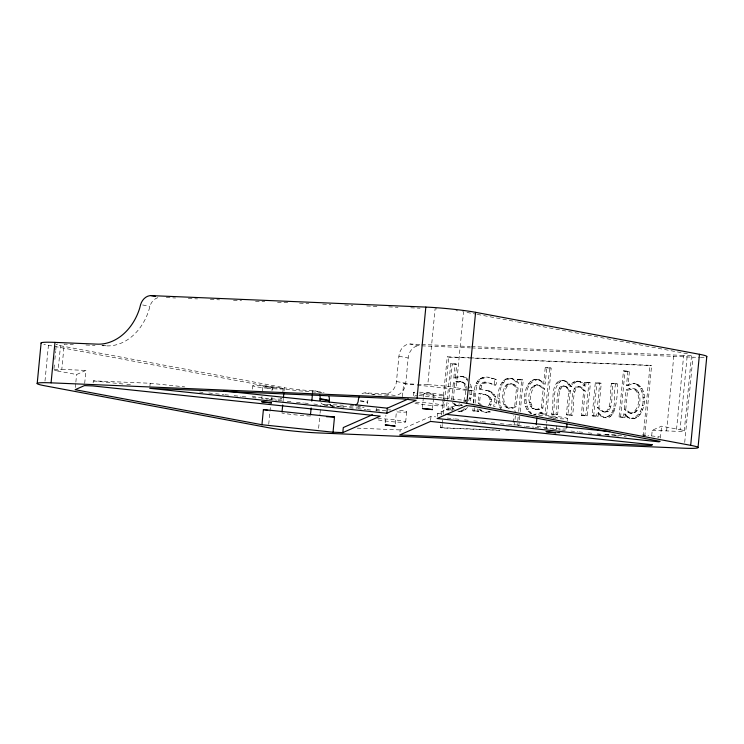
<?xml version="1.0" encoding="UTF-8"?>
<svg xmlns="http://www.w3.org/2000/svg" width="744" height="744" viewBox="0 0 744 744"><rect width="100%" height="100%" fill="white"/><g stroke="black" fill="none" stroke-linecap="round" stroke-linejoin="round"><path stroke-width="0.56" stroke-dasharray="3.72 2.79" d="M494.648 402.123C495.783 396.32 491.468 390.944 485.711 390.256C494.044 390.349 498.824 399.333 495.141 406.605L493.598 406.317L494.648 402.123L496.192 402.411M536.526 384.695L541.632 386.201L544.729 389.038L542.897 407.991C539.698 409.991 535.792 409.981 532.406 408.475C526.51 402.541 527.533 384.146 538.07 384.983L533.708 385.346M536.898 409.646L533.95 408.763C528.286 402.802 530.035 391.279 535.252 385.634M468.739 400.877L469.948 394.376L469.771 386.796L471.324 387.085L471.491 394.664L470.069 402.02L468.525 401.732M632.781 418.677L631.238 418.388C645.16 415.766 647.364 390.368 635.413 383.811C653.706 388.191 641.979 433.482 623.779 413.766L623.453 417.142L624.997 417.431L625.323 414.055L623.779 413.766M501.503 409.935C492.119 398.923 501.819 365.546 518.512 383.244L518.847 379.775L517.303 379.487L516.968 382.955L518.512 383.244M500.033 407.721L501.577 408.01C497.671 398.514 498.434 380.454 510.877 378.519L509.333 378.231M531.802 413.924C516.355 406.587 527.189 365.127 545.175 384.36L546.766 367.889L545.222 367.592L543.631 384.062L545.175 384.36M529.83 412.911L531.374 413.199C522.66 404.634 523.999 382.211 537.54 379.635L535.996 379.347M44.984 381.095L48.434 345.263A35.656 2.483 5.5 0 1 43.803 344.249M53.986 368.633L54.424 364.03M54.87 359.436L55.642 351.391M55.754 350.238L56.312 344.491M84.686 383.42L85.932 370.419L76.595 374.53L58.069 371.051L60.506 345.765A20.376 1.423 5.5 0 1 57.846 344.091M54.042 369.61A20.376 1.423 5.5 0 1 61.799 369.405L64.235 344.119L73.368 344.5M75.339 387.531L75.758 383.197M75.86 382.118L76.595 374.53M93.13 382.909L93.326 380.882L150.195 383.253L184.735 386.889M149.907 386.294L150.195 383.253M252.411 389.121L252.737 385.745M261.981 396.44L261.767 398.607L267.608 399.193M262.502 391.019L262.92 386.685L263.925 386.61L272.974 387.643L272.657 390.991M268.733 424.229L270.407 406.894M271.076 399.956L271.3 397.64M271.96 390.702L272.295 387.233L48.434 345.263M271.83 399.658L272.034 397.491M282.832 392.042L283.157 388.675M282.925 402.681L283.259 399.24M284.031 391.186L284.366 387.736L60.506 345.765M312.582 393.027L312.806 390.73L324.077 392.553M318.618 428.302L319.948 414.427M320.06 413.273L320.841 405.182M367.276 403.797A5.096 4.008 -79.4 0 0 367.536 402.485L367.583 401.983A7.645 6.017 -79.4 0 1 367.982 400.03M376.046 411.116L376.259 408.865M385.178 422.852L385.904 415.264M361.975 393.799A7.645 6.017 -79.4 0 1 365.081 392.916L385.197 393.753A12.732 10.025 -79.4 0 0 396.468 381.523L398.905 356.237A12.732 10.025 -79.4 0 1 410.177 344.016L420.583 344.444M395.231 423.903L396.487 410.902M402.402 396.692L403.657 383.69L416.296 384.211M399.974 431.948L400.17 429.93L430.999 416.361L435.621 416.845M385.197 393.753L394.459 395.492A12.732 10.025 -79.4 0 0 405.731 383.262L408.168 357.976A12.732 10.025 -79.4 0 1 419.439 345.746L410.177 344.016M405.675 421.997L406.652 411.878M413.404 395.724L413.729 392.348M422.397 407.535L423.336 397.78M423.438 396.701C421.457 390.814 436.616 392.348 433.575 397.659M417.449 384.267L427.791 384.695L435.091 308.825A20.376 1.423 5.5 0 1 437.305 308.937M430.609 420.407L430.999 416.361M432.534 408.502L433.473 398.747M437.314 416.491L437.602 413.45L459.597 403.778M499.894 430.367L441.945 427.94L440.402 427.651L440.727 424.229M441.611 415.087L447.218 356.841L469.241 357.762M442.931 405.629L443.471 400.012M443.582 398.886L443.908 395.51M441.945 427.94L442.271 424.517M442.382 423.373L442.708 419.951M443.266 414.241L448.762 357.129L447.218 356.841M452.278 410.214L450.734 409.925L451.059 406.55L452.603 406.838L452.278 410.214L446.307 409.739L450.743 363.649L456.714 364.123L455.337 378.464L453.793 378.175L455.17 363.835M447.851 410.028L448.511 403.118M448.958 398.505L452.287 363.937L450.743 363.649M451.729 399.63L453.347 382.797C458.509 379.412 467.223 381.793 466.962 388.973M453.273 399.919L454.891 383.086L460.852 381.551M473.603 403.081L474.756 391.158L456.23 387.68L463.531 311.81A20.376 1.423 5.5 0 0 461.782 311.504M478.894 409.563L478.727 411.32L474.328 411.134L472.784 410.846L472.998 408.586M473.547 402.932C473.007 386.499 476.225 370.838 496.239 379.542C498.573 392.19 487.283 378.054 481.656 383.262L480.159 385.057L479.285 389.261L480.829 389.549L481.703 385.346L483.2 383.551L487.906 382.621L486.362 382.332M474.328 411.134L474.653 407.74M475.091 403.22C475.779 394.59 474.412 376.036 488.352 377.701M478.727 411.32L477.183 411.032L477.443 408.391M480.875 405.815L477.974 402.885L478.857 393.706C485.823 392.823 495.978 398.459 489.971 406.112M482.428 406.103L479.517 403.174L480.401 393.995L478.857 393.706M492.826 378.426L491.282 378.129L494.695 379.254L494.146 384.918L489.905 383.058M513.165 422.471L513.834 415.533M508.719 407.982L511.593 407.712L514.718 406.382L516.522 387.633L511.733 383.923L514.988 385.076L518.066 387.922L516.262 406.67C500.991 415.04 498.936 391.688 507.055 384.248L509.91 383.579L513.276 384.211M515.378 415.831L514.485 425.066L512.942 424.778L517.368 424.964L518.131 417.04M518.68 411.376L521.73 379.673L517.303 379.487M519.786 416.194L518.912 425.252L515.592 425.112M520.223 411.664L523.274 379.961L521.73 379.673M535.355 409.358L538.247 409.051L541.353 407.703L543.185 388.749L538.321 385.039L539.865 385.327M549.649 367.778L551.192 368.075L546.756 414.166L545.212 413.878L549.649 367.778L545.222 367.592M546.152 428.488L546.57 424.145M546.673 423.066L546.886 420.899M584.477 382.295L586.021 382.583L585.668 386.257L584.124 385.969L584.477 382.295L590.448 382.769L587.267 415.859L582.84 415.673L585.212 390.963L580.971 387.057L577.111 387.178C571.504 394.98 574.749 406.308 572.331 415.236L567.904 415.05L570.369 390.433L565.979 386.415L562.185 386.555C556.577 394.357 559.814 405.685 557.396 414.603L551.425 414.129C555.312 406.252 547.909 379.291 563.971 380.742L559.274 380.984M552.969 414.427C556.094 404.206 550.997 388.601 560.818 381.272M557.396 414.603L555.852 414.315C558.27 405.396 555.033 394.069 560.641 386.266L564.594 386.089M556.205 429.539L556.624 425.205M567.904 415.05L566.361 414.752L568.825 390.144L565.877 386.973L563.05 385.801M567.309 420.751L567.523 418.5M572.331 415.236L570.788 414.938C573.206 406.019 569.96 394.692 575.568 386.889L577.976 386.424L580.971 387.057M582.84 415.673L581.297 415.385L583.668 390.674L580.887 387.671L577.976 386.424M587.267 415.859L585.723 415.561L588.904 382.481M598.102 416.305L596.558 416.017L596.911 412.343L598.455 412.632L598.102 416.305L592.131 415.831L595.312 382.742L601.282 383.216L598.911 407.926L603.7 411.851L600.455 410.623L597.367 407.638L599.738 382.928M593.675 416.119L596.855 383.039L595.312 382.742M611.568 383.42C609.094 392.321 612.554 403.815 606.537 411.441L603.812 411.916L608.081 411.73C614.098 404.104 610.638 392.609 613.112 383.718L611.568 383.42L617.539 383.895C617.539 393.771 616.739 431.892 596.911 412.343M615.995 383.606C612.033 392.144 619.427 415.459 604.454 417.272L605.997 417.561M624.997 417.431L619.027 416.956L623.463 370.865L629.433 371.34L628.057 385.68L626.513 385.383L627.889 371.051M620.57 417.245L625.006 371.154L623.463 370.865M624.235 409.088L626.067 390.005C647.466 378.268 641.877 428.116 624.235 409.088L625.778 409.377L630.531 413.013L628.987 412.725M625.778 409.377L627.611 390.293L633.581 388.759M643.235 436.124L650.051 365.313L470.394 357.808M644.778 436.412L651.595 365.602L650.051 365.313M651.697 435.714L652.218 430.292L661.565 426.182L680.09 429.66L687.391 353.791L517.21 321.882M660.412 438.104L661.565 426.182M666.615 430.897L673.924 355.028M652.218 430.292L676.352 431.306L683.662 355.437A20.376 1.423 5.5 0 0 690.041 354.367M684.285 430.934L691.585 355.065M684.713 442.457L692.924 357.176A35.656 2.483 5.5 0 0 699.472 357.334M488.427 405.824C492.5 401.276 488.938 394.05 482.8 394.357L484.344 394.646M157.84 297.674A12.732 10.025 -79.4 0 0 149.87 306.323L148.921 310.016A50.936 40.092 -79.4 0 1 106.466 345.886L101.9 345.69M509.91 383.579L511.454 383.867L508.598 384.536C503.167 390.079 500.554 405.88 510.263 408.27M463.782 401.062C465.781 394.999 467.985 382.909 459.308 381.263M465.326 401.351L466.06 399.491M632.251 413.329L630.707 413.041C640.296 411.348 641.97 390.805 632.037 388.47M576.674 381.607L572.889 384.22L571.476 386.796L569.932 386.499C571.169 382.872 575.066 380.175 578.906 381.365L575.131 381.319M467.548 407.349C465.595 410.195 461.987 412.195 458.509 411.172L462.591 410.214L466.004 407.052M460.889 405.173L462.433 405.461L457.988 405.824L462.061 404.252M488.808 411.664L490.352 411.953L485.646 412.306L488.808 411.664L491.579 409.609M542.469 412.436L540.925 412.148L537.754 413.813L534.025 414.324L539.298 414.101L542.469 412.436L542.609 413.99L546.756 414.166M433.892 394.413L423.745 393.446M453.793 378.175C458.053 375.329 464.423 375.553 467.976 379.431L466.432 379.142L462.694 376.594L464.237 376.882M455.337 378.464L458.583 376.892L462.08 376.483L460.536 376.194M626.513 385.383L629.759 383.811L633.256 383.411L636.957 384.099M628.057 385.68L631.303 384.099L634.799 383.699L633.256 383.411M414.557 396.189L416.649 395.269M463.782 401.937L466.925 400.551M657.64 437.602L659.528 436.774L647.968 435.556M272.974 387.736L262.92 386.685M166.275 297.6L175.547 297.981M188.297 298.521L197.56 298.902M210.31 299.441L219.582 299.823M233.486 300.409L241.595 300.743M255.499 301.32L264.771 301.711M277.512 302.241L287.937 302.678M299.525 303.161L308.797 303.552M322.701 304.129L330.81 304.473M344.714 305.049L352.823 305.393M366.736 305.97L377.162 306.407M388.749 306.891L398.012 307.281M410.762 307.811L420.034 308.193M421.746 344.491L470.329 346.527M471.482 346.574L683.662 355.437M421.755 345.848L470.422 347.876M471.584 347.922L692.924 357.176M448.762 357.129L651.595 365.602M85.923 345.021L95.055 345.402M452.287 363.937L456.714 364.123M546.766 367.889L551.192 368.075M625.006 371.154L629.433 371.34M518.847 379.775L523.274 379.961M586.021 382.583L590.448 382.769M596.855 383.039L601.282 383.216M613.112 383.718L617.539 383.895M61.799 369.405L85.932 370.419M365.081 392.916L374.353 394.646L388.87 395.259M320.897 402.783A5.096 4.008 -79.4 0 0 323.603 404.383L343.319 405.21M350.284 405.499L353.763 405.638M446.307 409.739L450.734 409.925M472.784 410.846L477.183 411.032M540.925 412.148L541.065 413.701L545.212 413.878M551.425 414.129L555.852 414.315M566.361 414.752L570.788 414.938M581.297 415.385L585.723 415.561M592.131 415.831L596.558 416.017M619.027 416.956L623.453 417.142M323.603 404.383L332.866 406.122L363.026 407.377A5.096 4.008 -79.4 0 0 364.086 407.247M440.402 427.651L499.512 430.125M557.461 432.543L559.776 432.636M596.874 434.189L600.352 434.329M604.984 434.524L617.734 435.063M505.688 430.609L509.166 430.748M556.689 432.738L560.167 432.878M605.365 434.766L621.593 435.445M357.222 428.135L400.17 429.93M388.368 409.795L390.795 409.953M403.657 383.69L416.268 385.011M417.421 385.132L466.73 390.312M467.874 390.433L474.756 391.158M418.937 395.51L465.781 400.43M437.602 413.45L442.224 413.943M642.184 434.952L646.806 435.435M93.326 380.882L125.643 384.276M126.796 384.397L132.562 385.001M199.513 392.042L202.972 392.404M208.748 393.009L214.514 393.613M215.667 393.734L223.749 394.59M224.902 394.711L229.524 395.194M234.137 395.678L241.065 396.403M242.219 396.524L247.984 397.129M252.607 397.622L256.066 397.984M268.761 399.314L276.842 400.16M277.996 400.281L282.618 400.774M287.231 401.258L291.853 401.741M296.465 402.225L303.394 402.95M304.547 403.071L309.16 403.555M313.782 404.048L318.395 404.531M324.17 405.136L329.936 405.74M331.089 405.861L339.171 406.717M340.324 406.838L344.946 407.321M349.559 407.805L356.488 408.53M357.641 408.651L365.723 409.498M366.876 409.618L371.488 410.111M376.111 410.595L380.723 411.079M447.181 418.063L454.119 418.788M455.272 418.909L459.894 419.393M464.516 419.886L469.139 420.369M473.761 420.853L480.698 421.578M481.852 421.699L486.474 422.192M491.105 422.676L495.727 423.159M500.349 423.643L507.287 424.378M508.44 424.499L513.062 424.982M517.684 425.466L524.622 426.2M525.776 426.321L533.866 427.168M535.02 427.288L539.651 427.772M544.273 428.265L551.202 428.99M552.364 429.111L560.455 429.958M561.608 430.079L566.231 430.571M570.853 431.055L577.79 431.78M578.944 431.901L583.566 432.394M588.188 432.878L592.819 433.361M597.441 433.845L604.37 434.58M605.532 434.701L610.154 435.184M614.776 435.668L619.399 436.151M624.021 436.644L626.336 436.886M479.285 389.261L487.255 390.544M548.309 416.919L557.358 417.617L547.305 416.659M457.727 411.051L460.052 411.46M478.838 408.977L482.614 411.767L487.19 412.594M533.346 414.213L535.568 414.622M466.962 312.452L476.095 314.173M477.239 314.387L516.076 321.668M637.413 384.815L638.957 385.104M639.161 386.359L640.705 386.648M640.556 388.349L642.1 388.638M635.004 389.4L636.548 389.689M641.719 390.981L643.262 391.27M629.154 388.74L630.698 389.028M636.148 390.461L637.692 390.749M637.069 391.911L638.612 392.2M626.067 390.005L627.611 390.293M585.668 386.257L582.543 382.723L579.297 381.458L584.124 385.969M580.999 382.425L582.543 382.723M642.5 394.013L644.044 394.301M573.094 382.23L574.638 382.528M571.476 386.796L567.979 382.36L564.547 380.9L566.435 382.072L569.932 386.499M566.435 382.072L567.979 382.36M571.346 383.932L572.889 384.22M642.835 397.519L644.378 397.808M557.888 381.802L559.432 382.091M568.193 383.951L569.737 384.239M142.662 304.975L149.87 306.323M556.642 383.03L558.186 383.327M580.887 387.671L582.431 387.968M539.856 380.044L538.312 379.756L541.855 381.067M575.568 386.889L577.111 387.178M533.866 379.542L535.41 379.831M564.436 386.117L565.979 386.415M531.914 380.305L533.457 380.593M565.877 386.973L567.421 387.261M574.061 388.582L575.605 388.87M560.641 386.266L562.185 386.555M642.667 401.583L644.211 401.872M583.668 390.674L585.212 390.963M398.905 356.237L408.168 357.976M530.137 381.635L531.681 381.923M513.137 378.928L511.593 378.64L515.155 379.961M559.125 387.959L560.669 388.247M507.176 378.426L508.719 378.715M568.825 390.144L570.369 390.433M573.178 391.595L574.721 391.883M505.204 379.189L506.748 379.477M528.547 383.541L530.091 383.83M540.088 385.913L541.632 386.201M568.649 391.344L570.192 391.632M642.109 405.517L643.653 405.806M503.428 380.528L504.971 380.816M558.242 390.963L559.786 391.26M494.695 379.254L496.239 379.542M532.574 386.257L534.118 386.545M543.185 388.749L544.729 389.038M527.189 385.95L528.733 386.238M482.186 377.757L483.73 378.045M531.616 387.568L533.16 387.857M480.345 378.426L481.889 378.715M501.847 382.444L503.39 382.732M513.444 384.788L514.988 385.076M641.244 408.949L642.788 409.237M507.055 384.248L508.598 384.536M478.652 379.542L480.196 379.831M505.911 385.178L507.454 385.466M464.693 377.599L466.237 377.887M516.522 387.633L518.066 387.922M635.767 410.149L637.31 410.437M500.507 384.834L502.051 385.132M477.248 381.049L478.792 381.337M483.814 382.444L485.358 382.732M504.944 386.508L506.487 386.796M640.11 411.869L641.654 412.157M493.886 384.899L495.69 385.206M609.178 406.624L610.722 406.912M634.781 411.46L636.325 411.758M481.656 383.262L483.2 383.551M613.475 408.177L615.018 408.465M633.609 412.39L635.153 412.678M476.179 382.974L477.722 383.262M627.294 411.906L628.838 412.195M638.724 414.269L640.268 414.557M480.159 385.057L481.703 385.346M462.275 382.193L463.819 382.481M597.367 407.638L598.911 407.926M608.192 409.637L609.736 409.925M456.435 381.523L457.978 381.812M612.758 410.744L614.302 411.032M475.416 385.355L476.96 385.643M463.428 383.244L464.972 383.532M637.134 416.11L638.678 416.408M464.349 384.695L465.893 384.983M606.537 411.441L608.081 411.73M453.347 382.797L454.891 383.086M600.455 410.623L601.998 410.911M611.801 412.855L613.344 413.143M479.387 388.191L480.931 388.48M635.311 417.431L636.855 417.719M625.397 415.645L630.456 418.268L628.903 417.979M627.034 417.021L628.578 417.31M633.321 418.193L634.865 418.481M488.464 391.056L490.008 391.353M610.629 414.557L612.173 414.845M490.77 392.237L492.314 392.525M524.613 399.723L526.157 400.021M492.77 393.995L494.314 394.292M609.271 415.831L610.815 416.129M470.115 390.302L471.659 390.591M607.755 416.696L609.308 416.984M529.254 402.16L530.798 402.448M600.464 415.924L603.868 417.179L602.324 416.891M494.053 396.227L495.597 396.515M486.613 395.399L488.157 395.687M488.148 396.329L489.691 396.617M524.864 403.22L526.408 403.508M497.969 398.347L499.512 398.644M529.644 404.345L531.188 404.643M489.329 397.603L490.873 397.891M494.658 398.933L496.202 399.221M541.353 407.703L542.897 407.991M469.948 394.376L471.491 394.664M530.323 406.112L531.867 406.401M396.468 381.523L405.731 383.262M490.036 399.323L491.579 399.612M525.543 406.326L527.087 406.615M538.247 409.051L539.791 409.339M498.22 401.881L499.763 402.169M532.406 408.475L533.95 408.763M490.11 401.583L491.654 401.872M514.718 406.382L516.262 406.67M503.679 404.587L505.223 404.876M469.39 398.3L470.933 398.589M526.659 409.051L528.203 409.339M498.908 404.996L500.452 405.285M504.59 406.019L506.134 406.308M511.593 407.712L513.137 408M505.743 407.061L507.287 407.349M489.552 404.057L491.096 404.355M528.119 411.283L529.663 411.581M541.065 413.701L542.609 413.99M477.974 402.885L479.517 403.174M514.281 410.921L515.825 411.209M454.575 404.69L457.802 405.796L454.575 404.69L452.278 402.578M456.258 405.508L459.532 406.122M480.457 410.483L484.158 412.055L482.614 411.767M464.414 408.902L465.958 409.191M451.059 406.55L452.678 408.428L454.221 408.726L452.603 406.838M462.591 410.214L464.135 410.502M460.601 410.976L462.145 411.265M102.347 345.114L106.466 345.886M360.384 400.635L367.583 401.983M360.329 401.137L367.536 402.485M357.883 406.41L360.97 406.996M577.363 381.077L580.841 381.746M562.427 380.454L566.091 381.188M602.156 411.562L605.356 412.213M452.678 408.428L454.314 409.814M453.821 402.867L456.119 404.978M480.382 409.265L482 410.772M513.611 379.673L516.968 382.955M540.311 380.779L543.631 384.062M598.455 412.632L602.008 416.222M625.323 414.055L626.941 415.933M466.432 379.142L467.837 381.142M470.543 384.062L471.324 387.085M377.682 418.677A15.28 1.069 5.5 0 1 400.793 420.686A15.28 1.069 5.5 0 1 399.705 422.22A15.28 1.069 5.5 0 1 376.966 419.681M281.651 399.017A15.28 1.069 5.5 0 1 261.107 397.752A15.28 1.069 5.5 0 1 253.825 395.529M280.172 398.059A15.28 1.069 5.5 0 1 281.678 398.459M415.747 402.234A15.28 1.069 5.5 0 1 439.025 404.392A15.28 1.069 5.5 0 1 436.068 405.731A15.28 1.069 5.5 0 1 413.813 403.118M566.556 428.618A15.28 1.069 5.5 0 1 552.001 428.339A15.28 1.069 5.5 0 1 536.154 425.791M399.677 410.26A15.28 1.069 5.5 0 1 406.503 411.971A15.28 1.069 5.5 0 1 395.659 411.804M385.904 410.837A15.28 1.069 5.5 0 1 378.659 408.568M419.514 392.19A15.28 1.069 5.5 0 1 440.857 394.432A15.28 1.069 5.5 0 1 438.123 395.668A15.28 1.069 5.5 0 1 416.789 393.427M414.789 392.999A15.28 1.069 5.5 0 1 414.743 392.172M322.068 392.469A35.656 2.483 5.5 0 1 272.295 387.233M312.806 390.73A20.376 1.423 5.5 0 1 284.366 387.736M314.814 390.814A7.645 6.017 -79.4 0 1 317.734 391.958M704.103 357.213A35.656 2.483 5.5 0 1 700.383 357.334M58.069 371.051A20.376 1.423 5.5 0 1 54.042 369.982M310.369 416.017A20.376 1.423 5.5 0 1 281.93 413.032M427.791 384.695A20.376 1.423 5.5 0 1 456.23 387.68M456.007 310.667A20.376 1.423 5.5 0 1 457.579 310.88M680.09 429.66A20.376 1.423 5.5 0 1 676.352 431.306M538.842 415.301A15.28 1.069 5.5 0 1 563.999 417.524A15.28 1.069 5.5 0 1 556.884 418.547M555.926 418.472A15.28 1.069 5.5 0 1 552.978 418.221M372.763 394.841A7.645 6.017 -79.4 0 1 374.353 394.646M332.866 406.122A5.096 4.008 -79.4 0 1 329.629 403.443M267.905 388.275L263.962 387.866A15.28 1.069 5.5 0 1 256.327 385.411A15.28 1.069 5.5 0 1 281.753 388.08A15.28 1.069 5.5 0 1 267.905 388.275"/><path stroke-width="1.12" d="M37.2 383.495L41.097 343.031M699.462 354.293L690.692 445.34A35.656 2.483 5.5 0 1 684.154 448.214L318.172 432.924A35.656 2.483 5.5 0 1 268.398 427.698L44.538 385.727A35.656 2.483 5.5 0 1 51.076 382.844L54.972 342.38L97.204 344.147A50.936 40.092 -79.4 0 0 139.658 308.276L140.607 304.584A12.732 10.025 -79.4 0 1 151.218 295.619L425.828 307.086A35.656 2.483 5.5 0 1 475.602 312.322L699.462 354.293A35.656 2.483 5.5 0 1 706.493 356.813M261.944 424.731L263.404 409.553L334.493 417.021L333.033 432.199L261.944 424.731L75.135 389.698L84.472 385.587L92.833 385.941L380.24 416.138L342.807 432.608L333.033 432.199M282.041 411.878L282.701 404.987M283.371 398.087L283.808 393.492M310.481 414.864L311.141 407.972M311.801 401.072L312.471 394.181M320.078 400.467A5.096 4.008 -79.4 0 1 320.069 399.156L320.115 398.654A7.645 6.017 -79.4 0 0 319.669 394.822M329.341 402.206A5.096 4.008 -79.4 0 1 329.332 400.895L329.378 400.384A7.645 6.017 -79.4 0 0 328.932 396.561M342.807 432.608L343.291 427.549L372.409 414.743M386.843 413.227L416.166 400.328L402.197 398.858L149.711 388.312L386.843 413.227L387.326 408.168L408.27 398.961M51.076 382.844L417.068 398.133L425.828 307.086M690.692 445.34L466.832 403.36L475.602 312.322M536.266 424.675L536.917 417.923M566.658 427.493L566.984 424.117M698.03 447.562L706.8 356.516M326.458 416.687L334.493 417.021M223.87 391L387.326 408.168M445.693 414.306L609.82 431.548M151.218 295.619L155.338 296.391M320.115 398.654L329.378 400.384M320.069 399.156L329.332 400.895M263.404 409.553L267.766 410.372M417.068 398.133A35.656 2.483 5.5 0 1 466.832 403.36M41.404 343.393A35.656 2.483 5.5 0 1 54.972 342.38M359.492 396.487A7.645 6.017 -79.4 0 0 358.32 400.244L358.273 400.756A5.096 4.008 -79.4 0 1 355.837 405.052M422.443 408.549L432.431 409.581L422.443 408.549M430.506 421.42L399.686 434.98L650.758 445.47L652.432 444.735L430.506 421.42M466.432 405.61L437.119 418.509L659.035 441.824L660.105 441.359L473.296 406.326L466.432 405.61M261.804 401.797L271.514 402.913L261.804 401.797M385.308 424.964L395.027 426.07L385.308 424.964M546.18 431.678L555.898 432.794L546.18 431.678"/></g></svg>
